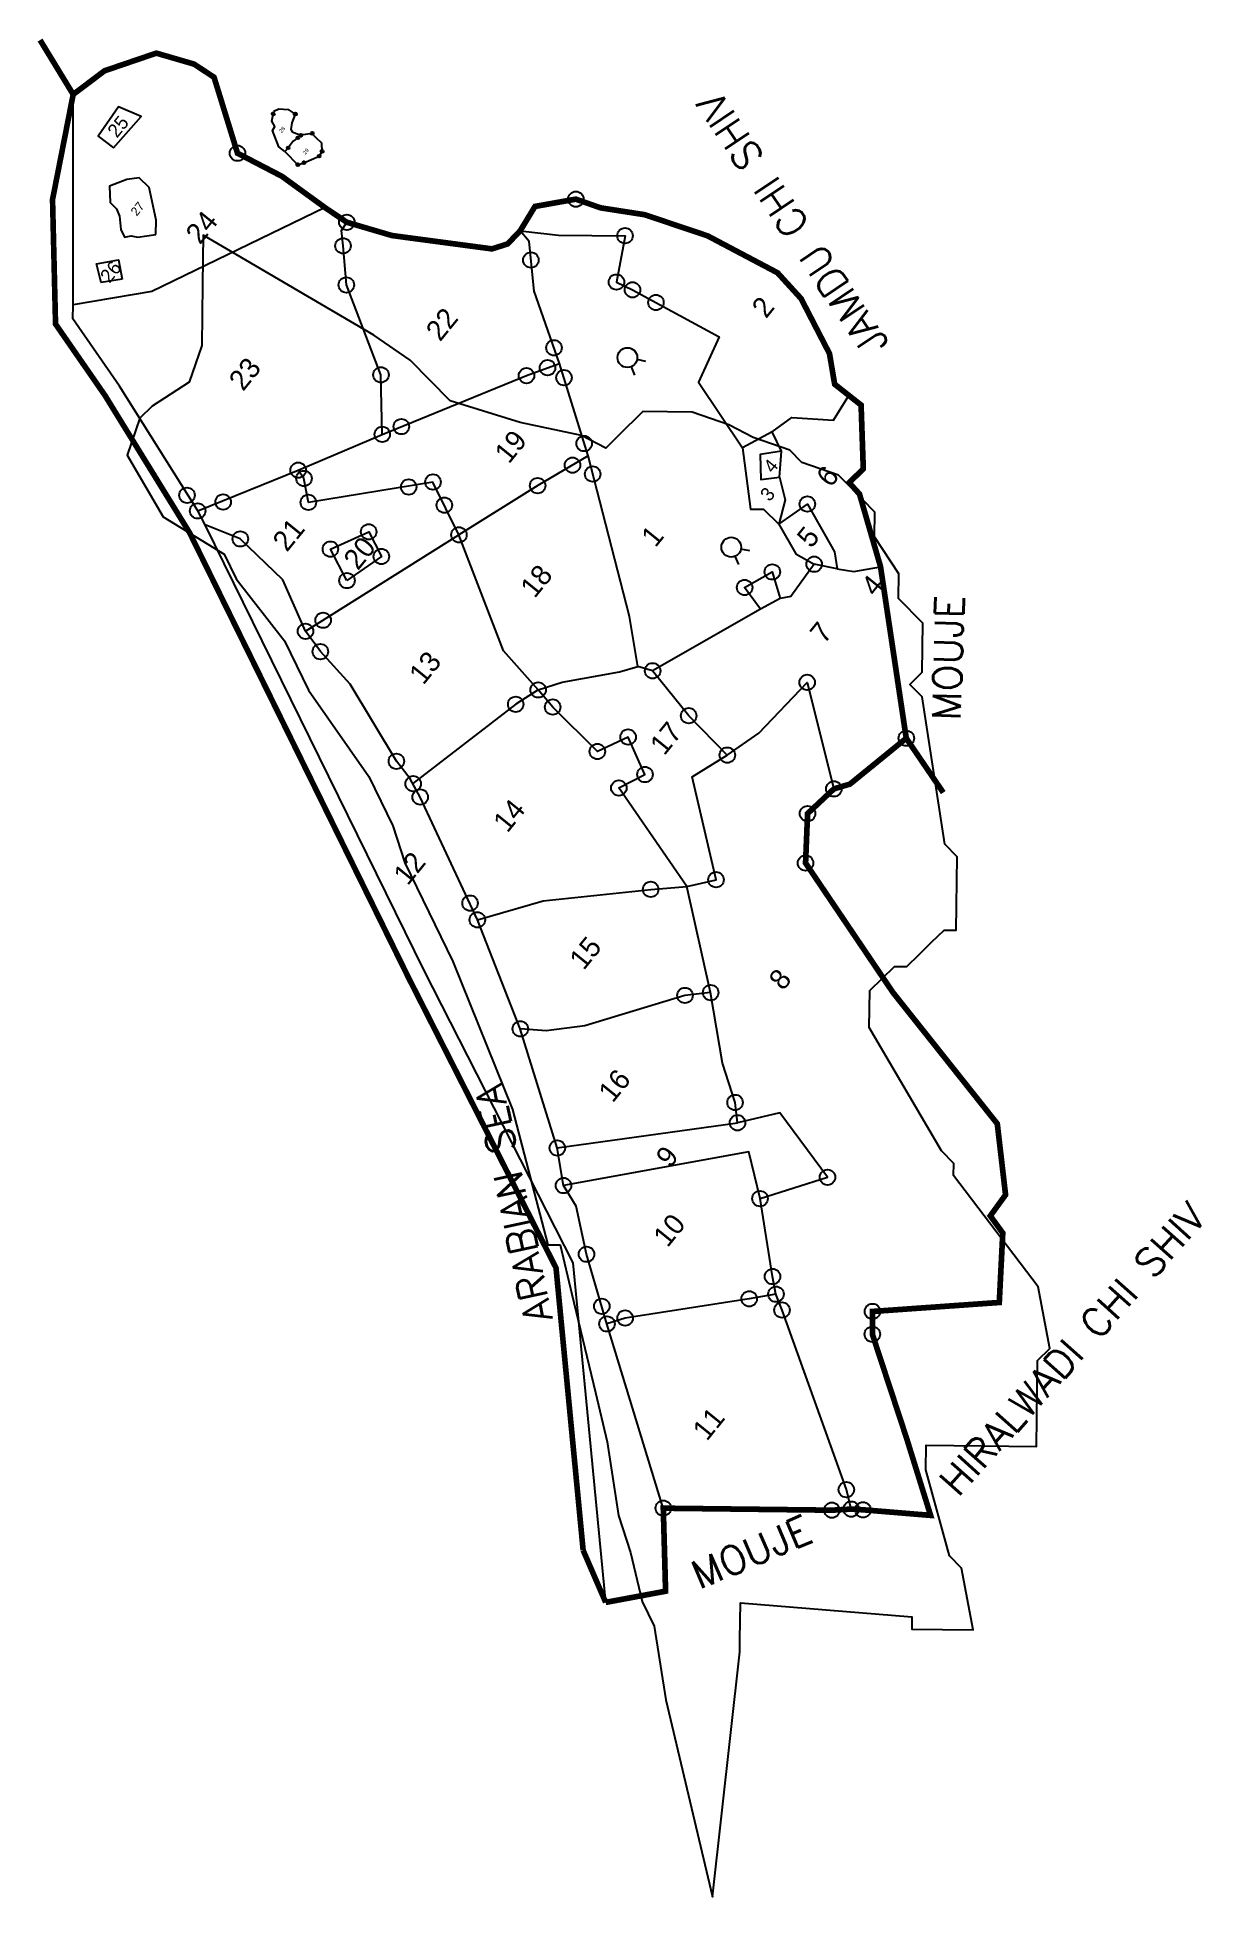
# Model space of a CAD drawing. Header units: metres. Extents: x 332684 to 333852, y 1789992 to 1791858.
import ezdxf
from ezdxf.enums import TextEntityAlignment as Align

# ---------------------------------------------------------------- set-up
doc = ezdxf.new("R2010")
doc.units = ezdxf.units.M
doc.header["$MEASUREMENT"] = 0
doc.linetypes.add('DASHDOT', pattern=[1, 0.5, -0.25, 0, -0.25])
doc.linetypes.add('DIVIDE', pattern=[31.75, 12.7, -6.35, 0, -6.35, 0, -6.35])
for name, color, linetype in [('POLY_PARCEL', 6, 'Continuous'), ('POLY_WATER', 4, 'Continuous'), ('SYM_STONE', 1, 'Continuous'), ('SYM_WELL', 1, 'Continuous'), ('TEXT_MAPOUT', 7, 'Continuous'), ('TEXT_PARCEL', 7, 'Continuous'), ('V_BOUND_LINE', 7, 'Continuous'), ('V_BOUND_STREAM_LINE', 7, 'DASHDOT'), ('V_DIVIDE_LINE', 7, 'DIVIDE'), ('VILLAGE BOUNDRY', 15, 'Continuous')]:
    doc.layers.add(name, color=color, linetype=linetype)
doc.styles.get("Standard").update_dxf_attribs({"font": 'simplex.shx'})
doc.styles.add('TEXT_MAP', font='', dxfattribs={"height": 0.3})
doc.styles.get('TEXT_MAP').set_extended_font_data('Kruti Dev 050')

# ---------------------------------------------------------------- blocks, each defined once
blk = doc.blocks.new('MOTWELL')
for points in [[(-0.154, 0.296), (-0.08, 0.155)], [(0.154, 0.296), (0.08, 0.155)]]:
    blk.add_lwpolyline(points)
blk.add_circle((0, 0), 0.174)
blk = doc.blocks.new('STONE')
blk.add_circle((0, 0), 0.0851)
blk = doc.blocks.new('fgn')
at = {"layer": 'POLY_PARCEL'}
blk.add_lwpolyline([(332365.7, 1791272.4), (332366.3, 1791305.4), (332350.3, 1791381.3), (332326.9, 1791403.8), (332298, 1791400.1), (332258, 1791384.9), (332259.9, 1791346.3), (332274, 1791332), (332281.5, 1791314.8), (332284.6, 1791283.7), (332293.1, 1791266.1), (332308.2, 1791269), (332324.2, 1791265.7), (332365.7, 1791272.4)], dxfattribs=at)
at = {"layer": 'TEXT_PARCEL', "style": 'TEXT_MAP'}
blk.add_text('27', height=20.52, rotation=50.9416, dxfattribs=at).set_placement((332323, 1791332.2), align=Align.MIDDLE)
blk = doc.blocks.new('w')
at = {"layer": 'POLY_PARCEL'}
for points in [[(332128.6, 1790613), (332097, 1790638.6), (332063.3, 1790724), (332075.3, 1790745.2), (332059.3, 1790773.8), (332070.3, 1790825.5), (332097.4, 1790838.3), (332146.1, 1790834.8), (332183.4, 1790811), (332164.8, 1790764.2), (332159.6, 1790730), (332167, 1790717.3), (332212, 1790699.2)], [(332128.6, 1790613), (332196.4, 1790544.1), (332228.1, 1790554.2), (332309.1, 1790589), (332324.5, 1790614.3), (332323.5, 1790657.6), (332292.8, 1790686.4), (332272.7, 1790709.2), (332212, 1790699.2)], [(332212, 1790699.2), (332196.4, 1790685.7), (332171.9, 1790668.2), (332145.7, 1790632.8), (332128.6, 1790613)]]:
    blk.add_lwpolyline(points, dxfattribs=at)
at = {"layer": 'SYM_STONE', "xscale": 91.20992956268798, "yscale": 91.20992956268798, "zscale": 91.20992956268798, "rotation": 50.94164994733769}
for p in [(332067.3, 1790811.3), (332183.4, 1790811), (332196.4, 1790685.7), (332212, 1790699.2), (332272.7, 1790709.2), (332145.7, 1790632.8), (332309.1, 1790589), (332324.5, 1790614.3), (332196.4, 1790544.1), (332228.1, 1790554.2)]:
    blk.add_blockref('STONE', p, dxfattribs=at)
at = {"layer": 'TEXT_PARCEL', "style": 'TEXT_MAP'}
for s, p in [('28', (332114, 1790728.6)), ('29', (332238.6, 1790613.7))]:
    blk.add_text(s, height=20.52, rotation=50.94165, dxfattribs=at).set_placement(p, align=Align.MIDDLE)

msp = doc.modelspace()

# ---------------------------------------------------------------- linework, layer by layer
at = {"layer": 'POLY_PARCEL'}
for points in [[(332760.8, 1791747.1), (332788.8, 1791778.4), (332765.8, 1791788.2), (332745.4, 1791758.7), (332760.8, 1791747.1)], [(332973.1, 1791687), (332799.4, 1791602.7), (332720.6, 1791589.5)], [(333030.5, 1791459.5), (333029.2, 1791519.2), (332994.5, 1791609.4), (332991.2, 1791648.7), (332989.6, 1791664.2), (332995, 1791672.3)], [(333208.2, 1791530.6), (333182.8, 1791603.3), (333177.7, 1791653.1), (333168.9, 1791663.8), (333207.3, 1791659.5), (333274, 1791658.8), (333265.4, 1791612.3), (333281.5, 1791604.5), (333281.5, 1791604.5), (333368.3, 1791557.4), (333347.8, 1791511.9), (333392, 1791445.9), (333392, 1791445.9)], [(332769.5, 1791615.1), (332748.4, 1791611.9), (332744, 1791630.5), (332766, 1791634.7), (332769.5, 1791615.1)], [(333030.5, 1791459.5), (333030.5, 1791459.5), (333175.2, 1791518.4), (333196.3, 1791526.4), (333208.2, 1791530.6)], [(333236.9, 1791437.8), (333236.9, 1791437.8), (333208.2, 1791530.6)], [(333421.5, 1791462.2), (333441.3, 1791476.4), (333483, 1791473.7), (333498.6, 1791498.5)], [(332946.2, 1791423.6), (333030.5, 1791459.5)], [(333421.5, 1791462.2), (333392, 1791445.9)], [(333392, 1791445.9), (333399.8, 1791384.6), (333413, 1791384.5), (333428.3, 1791369.5)], [(333430.8, 1791442.8), (333421.5, 1791462.2)], [(333236.9, 1791437.8), (333236.9, 1791437.8), (333186.4, 1791408.1), (333107.4, 1791358.7)], [(333286.9, 1791226.7), (333278.5, 1791276.6), (333236.9, 1791437.8), (333236.9, 1791437.8)], [(333430.8, 1791442.8), (333409.7, 1791439.4), (333410.3, 1791414.2), (333428.9, 1791416.5)], [(333428.9, 1791416.5), (333430.8, 1791442.8)], [(332845.4, 1791382.7), (332845.4, 1791382.7), (332946.2, 1791423.6)], [(333107.4, 1791358.7), (333081.4, 1791411.7), (333081.4, 1791411.7), (333081.4, 1791411.7), (332956.4, 1791391.3), (332952, 1791415.3), (332946.2, 1791423.6)], [(333428.9, 1791416.5), (333434.7, 1791393.8), (333428.3, 1791369.5)], [(333428.3, 1791369.5), (333456.9, 1791389.6), (333484.2, 1791341.6), (333486.7, 1791324.6)], [(332953.5, 1791261.9), (332930.8, 1791313.5), (332888.1, 1791354.6), (332852.9, 1791368.6)], [(332953.5, 1791261.9), (333107.4, 1791358.7)], [(332995.1, 1791312.8), (332978.5, 1791344.4), (333016.9, 1791361.7), (333029.6, 1791337), (332995.1, 1791312.8)], [(333186.9, 1791203.1), (333152.1, 1791242.3), (333107.4, 1791358.7)], [(333428.3, 1791369.5), (333445.5, 1791339.5), (333463.7, 1791329.2)], [(333410, 1791284.2), (333394, 1791305.9), (333421.7, 1791321.5), (333429.6, 1791294.8)], [(333463.7, 1791329.2), (333440.2, 1791296.9), (333429.6, 1791294.8)], [(333486.7, 1791324.6), (333463.7, 1791329.2)], [(333486.7, 1791324.6), (333503.5, 1791321.8), (333530.3, 1791326.7)], [(333410, 1791284.2), (333301.7, 1791222.3)], [(333429.6, 1791294.8), (333410, 1791284.2)], [(333058.5, 1791113.8), (333044.7, 1791131.5), (332998.3, 1791209), (332968.4, 1791241.5), (332953.5, 1791261.9)], [(333186.9, 1791203.1), (333210.9, 1791210.9), (333268.4, 1791221.4), (333286.9, 1791226.7)], [(333301.7, 1791222.3), (333286.9, 1791226.7)], [(333376.6, 1791137.7), (333337.9, 1791177.2), (333301.7, 1791222.3)], [(333186.9, 1791203.1), (333164.4, 1791188.7), (333061.3, 1791109.1)], [(333336.1, 1791006), (333267.8, 1791104.7), (333294, 1791118.2), (333277.1, 1791155.8), (333246.3, 1791141.3), (333201.5, 1791185.9), (333186.9, 1791203.1)], [(333376.6, 1791137.7), (333408.1, 1791159.7), (333456.7, 1791210.7), (333483.5, 1791103.8)], [(333336.1, 1791006), (333365.3, 1791012.7), (333341.5, 1791115.9), (333376.6, 1791137.7)], [(333125.9, 1790972.4), (333068.6, 1791095.6), (333060.6, 1791110.3), (333058.5, 1791113.8)], [(333125.9, 1790972.4), (333191.8, 1790991.6), (333299.8, 1791003), (333336.1, 1791006)], [(333359.9, 1790899.4), (333336.1, 1791006)], [(333169, 1790863.1), (333125.9, 1790972.4)], [(333359.9, 1790899.4), (333334.1, 1790896.6), (333233.7, 1790866), (333194.9, 1790861.1), (333169, 1790863.1)], [(333386.8, 1790768.8), (333384.4, 1790789.2), (333371.8, 1790828.7), (333359.9, 1790899.4)], [(333206.1, 1790743.5), (333169, 1790863.1)], [(333409.4, 1790692.7), (333477.1, 1790714.1), (333429.2, 1790778.7), (333386.8, 1790768.8)], [(333206.1, 1790743.5), (333386.8, 1790768.8)], [(333212.3, 1790705.8), (333206.1, 1790743.5)], [(333409.4, 1790692.7), (333398.1, 1790739.7), (333212.3, 1790705.8)], [(333255.9, 1790567), (333235.4, 1790636.9), (333224.9, 1790685.1), (333212.3, 1790705.8)], [(333425.4, 1790596.8), (333422, 1790614.5), (333409.4, 1790692.7)], [(333425.4, 1790596.8), (333398.6, 1790592.2), (333274.1, 1790572.9), (333255.9, 1790567)], [(333500.9, 1790381.2), (333496, 1790400.7), (333431.5, 1790580.9), (333425.4, 1790596.8)], [(333312.4, 1790382.1), (333255.9, 1790567)]]:
    msp.add_lwpolyline(points, dxfattribs=at)
at = {"layer": 'POLY_WATER'}
msp.add_lwpolyline([(333254.6, 1790287.6), (333221.9, 1790628.2), (333072.7, 1790921.7), (332852.9, 1791368.6), (332845.4, 1791382.7), (332845.4, 1791382.7), (332767.1, 1791508), (332720.3, 1791575.5), (332720.6, 1791589.5), (332720.5, 1791800.6)], dxfattribs=at)
at = {"layer": 'V_BOUND_LINE', "const_width": 5.7}
msp.add_lwpolyline([(332720.5, 1791800.6), (332752, 1791824.3), (332803.9, 1791842), (332841.7, 1791831), (332861.8, 1791817.8), (332885.3, 1791741.6), (332929.9, 1791718.4), (332973.1, 1791687), (332995, 1791672.3), (333040.2, 1791659), (333140.5, 1791645.6), (333156.3, 1791650.6), (333168.9, 1791663.8), (333183.7, 1791688.2), (333224.7, 1791695.5), (333249.4, 1791686.8), (333293.7, 1791679.9), (333357, 1791658.6), (333427, 1791621.6), (333450.6, 1791595.7), (333460.4, 1791576.7), (333479.1, 1791540.5), (333484.3, 1791509.8), (333510.8, 1791488.9), (333513, 1791424.8), (333498.8, 1791411.1), (333509.2, 1791399.6), (333530.3, 1791326.7), (333556.1, 1791154.6), (333499.6, 1791108.6), (333483.5, 1791103.8), (333457.1, 1791079), (333455.1, 1791029.4), (333542.7, 1790899.6), (333647.4, 1790767.8), (333655.7, 1790696.5), (333640.4, 1790675.4), (333652.9, 1790658.2), (333649.4, 1790588.5), (333522.2, 1790579.5), (333522.1, 1790556.6), (333556.2, 1790453), (333580.5, 1790374.9), (333512.7, 1790380.5), (333500.9, 1790381.2), (333481.5, 1790380.1), (333312.4, 1790382.1), (333314.7, 1790298.8), (333254.6, 1790287.6)], dxfattribs=at)
at = {"layer": 'V_BOUND_STREAM_LINE', "ltscale": 150, "const_width": 5.63}
msp.add_lwpolyline([(333232, 1790339.9), (333204.8, 1790623.2), (333057.1, 1790913.9), (332837.6, 1791360.2), (332830.6, 1791371.6), (332752.5, 1791498.4), (332702.8, 1791570.2), (332699.8, 1791695.1), (332720.5, 1791800.6)], dxfattribs=at)
at = {"layer": 'V_BOUND_STREAM_LINE', "ltscale": 100, "const_width": 5.63}
msp.add_lwpolyline([(333254.6, 1790287.6), (333232, 1790339.9)], dxfattribs=at)
at = {"layer": 'V_DIVIDE_LINE', "ltscale": 10, "const_width": 5.7}
for points in [[(332720.5, 1791800.6), (332687.3, 1791855.1)], [(333556.1, 1791154.6), (333593.2, 1791100.1)]]:
    msp.add_lwpolyline(points, dxfattribs=at)
at = {"layer": 'VILLAGE BOUNDRY', "flags": 128}
msp.add_lwpolyline([(333519, 1790864.4), (333519.4, 1790901.4), (333544.3, 1790925.7), (333556.6, 1790925.5), (333569.1, 1790937.7), (333581.5, 1790949.9), (333594, 1790962.1), (333606.3, 1790962), (333607.1, 1791035.8), (333594.9, 1791048.2), (333583.4, 1791122.2), (333571.9, 1791196.2), (333559.8, 1791208.6), (333572.2, 1791220.8), (333572.7, 1791270), (333548.4, 1791294.9), (333548.6, 1791319.5), (333524.4, 1791356.7), (333524.7, 1791381.3), (333500.4, 1791406.2), (333488.2, 1791418.7), (333451.4, 1791431.4), (333439.2, 1791443.8), (333402.4, 1791456.5), (333378, 1791469.1), (333341.2, 1791481.8), (333291.9, 1791482.3), (333267.1, 1791458), (333254.6, 1791445.8), (333230.2, 1791458.4), (333168.7, 1791471.4), (333098.7, 1791493.2), (333058.6, 1791534.1), (333022, 1791559.1), (332850.8, 1791659.5), (332850.2, 1791610.3), (332849.5, 1791548.7), (332836.8, 1791511.9), (332799.7, 1791487.7), (332787.2, 1791475.6), (332774.5, 1791438.8), (332810.7, 1791376.8), (332871.9, 1791339.2), (332883.9, 1791314.5), (332932.5, 1791252.4), (332956.6, 1791202.9), (333017.1, 1791116.1), (333041.2, 1791066.6), (333053.1, 1791029.5), (333077.2, 1790980), (333101.3, 1790930.5), (333161.2, 1790782.2), (333196.7, 1790646.4), (333208.9, 1790646.3), (333220.7, 1790596.9), (333244.3, 1790498.2), (333256, 1790448.8), (333267.5, 1790374.8), (333279.4, 1790337.8), (333291.2, 1790288.4), (333303.2, 1790263.7), (333314.8, 1790189.7), (333361.8, 1789992.2), (333389.1, 1790238.1), (333389.3, 1790250.4), (333389.7, 1790287.3), (333561.8, 1790273.1), (333561.7, 1790260.8), (333623.2, 1790260.2), (333611.6, 1790321.8), (333599.4, 1790334.3), (333575.7, 1790420.7), (333576, 1790445.3), (333686.8, 1790444.1), (333687.7, 1790530.3), (333700.2, 1790542.4), (333688.5, 1790604.1), (333603.6, 1790715.8), (333603.7, 1790728.1), (333591.6, 1790740.5)], close=True, dxfattribs=at)

# ---------------------------------------------------------------- block references
for name, p, xscale, yscale, zscale in [('w', (269697.7, 1450822), 0.1903935717654366, 0.1903935717654366, 0.1903935717654366), ('fgn', (189414.4, 1018870.6), 0.4314193112659872, 0.4314193112659872, 0.4314193112659872)]:
    msp.add_blockref(name, p, dxfattribs=dict(xscale=xscale, yscale=yscale, zscale=zscale))
at = {"layer": 'SYM_STONE', "xscale": 91.20992956268798, "yscale": 91.20992956268798, "zscale": 91.20992956268798, "rotation": 50.94164994733769}
for p in [(332885.3, 1791741.6), (333224.7, 1791695.5), (332995, 1791672.3), (333274, 1791658.8), (332991.2, 1791648.7), (333179.6, 1791634.4), (332994.5, 1791609.4), (333265.4, 1791612.3), (333281.5, 1791604.5), (333305, 1791591.8), (333202.7, 1791546.4), (333029.2, 1791519.2), (333175.2, 1791518.4), (333196.3, 1791526.4), (333212.8, 1791516.4), (333030.5, 1791459.5), (333049.7, 1791467.3), (333233, 1791450.3), (332946.2, 1791423.6), (332952, 1791415.3), (333221.3, 1791428.6), (333241.6, 1791419.7), (332834.7, 1791398.4), (333057, 1791406.7), (333081.4, 1791411.7), (333186.4, 1791408.1), (332845.4, 1791382.7), (332870.9, 1791391.6), (332956.4, 1791391.3), (333092.8, 1791388.5), (333456.9, 1791389.6), (333016.9, 1791361.7), (332888.1, 1791354.6), (332978.5, 1791344.4), (333107.4, 1791358.7), (333029.6, 1791337), (333463.7, 1791329.2), (332995.1, 1791312.8), (333394, 1791305.9), (333421.7, 1791321.5), (332971.2, 1791273), (332953.5, 1791261.9), (332968.4, 1791241.5), (333301.7, 1791222.3), (333456.7, 1791210.7), (333186.9, 1791203.1), (333164.4, 1791188.7), (333201.5, 1791185.9), (333337.9, 1791177.2), (333277.1, 1791155.8), (333556.1, 1791154.6), (333246.3, 1791141.3), (333376.6, 1791137.7), (333044.7, 1791131.5), (333294, 1791118.2), (333061.5, 1791109), (333267.8, 1791104.7), (333483.5, 1791103.8), (333068.6, 1791095.6), (333457.1, 1791079), (333455.1, 1791029.4), (333365.3, 1791012.7), (333118.6, 1790989.2), (333299.8, 1791003), (333125.9, 1790972.4), (333334.1, 1790896.6), (333359.9, 1790899.4), (333169, 1790863.1), (333384.4, 1790789.2), (333386.8, 1790768.8), (333206.1, 1790743.5), (333477.1, 1790714.1), (333212.3, 1790705.8), (333409.4, 1790692.7), (333235.4, 1790636.9), (333422, 1790614.5), (333425.4, 1790596.8), (333250.7, 1790584.7), (333398.6, 1790592.2), (333431.5, 1790580.9), (333522.2, 1790579.5), (333255.9, 1790567), (333274.1, 1790572.9), (333522.1, 1790556.6), (333496, 1790400.7), (333312.4, 1790382.1), (333481.5, 1790380.1), (333500.9, 1790381.2), (333512.7, 1790380.5)]:
    msp.add_blockref('STONE', p, dxfattribs=at)
at = {"layer": 'SYM_WELL', "xscale": 57.00620597667997, "yscale": 57.00620597667997, "zscale": 57.00620597667997, "rotation": 230.9416499473377}
for p in [(333276.4, 1791536.5), (333380.6, 1791346.3)]:
    msp.add_blockref('MOTWELL', p, dxfattribs=at)

# ---------------------------------------------------------------- texts
at = {"layer": 'TEXT_MAPOUT'}
for s, height, rotation, p in [('JAMDU CHI SHIV', 28.503, 123.8197, (333539.5, 1791550.6)), ('MOUJE', 28.5, 88.4012, (333610.4, 1791172)), ('ARABIAN SEA', 28.503, 102.0237, (333201.6, 1790572.1)), ('HIRALWADI CHI SHIV', 28.503, 48.2186, (333608.2, 1790392.2)), ('MOUJE', 28.5, 23.2113, (333348.6, 1790300.2))]:
    msp.add_text(s, height=height, rotation=rotation, dxfattribs=at).set_placement(p)
at = {"layer": 'TEXT_PARCEL', "style": 'TEXT_MAP'}
for s, height, p in [('25', 13.68, (332765.5, 1791768.4)), ('24', 20.52, (332849.2, 1791667.5)), ('26', 13.68, (332758.1, 1791622.7)), ('2', 20.5, (333412.2, 1791587.4)), ('22', 20.52, (333090.1, 1791570.2)), ('23', 20.52, (332892.6, 1791520.3)), ('19', 20.52, (333159.2, 1791447.4)), ('4', 13.7, (333420.2, 1791427.9)), ('6', 20.5, (333477.1, 1791417.7)), ('3', 13.7, (333416.9, 1791399.6)), ('21', 20.52, (332936.4, 1791359.1)), ('20', 20.52, (333007.7, 1791340.5)), ('1', 20.5, (333301.4, 1791357.6)), ('5', 20.5, (333457.7, 1791356.6)), ('18', 20.52, (333185, 1791312.5)), ('4', 20.5, (333522, 1791308.1)), ('7', 20.5, (333470.7, 1791260.8)), ('13', 20.52, (333073.4, 1791225.6)), ('17', 20.52, (333315, 1791154.7)), ('14', 20.52, (333157.7, 1791077.2)), ('12', 20.52, (333057.6, 1791024.4)), ('15', 20.52, (333234.3, 1790939.2)), ('8', 20.5, (333429.4, 1790912.9)), ('16', 20.52, (333263.3, 1790806.3)), ('9', 20.5, (333316.1, 1790735.1)), ('10', 20.52, (333318.3, 1790661.2)), ('11', 20.52, (333357.8, 1790467))]:
    msp.add_text(s, height=height, rotation=50.9416, dxfattribs=at).set_placement(p, align=Align.MIDDLE)

doc.saveas('drawing.dxf')
